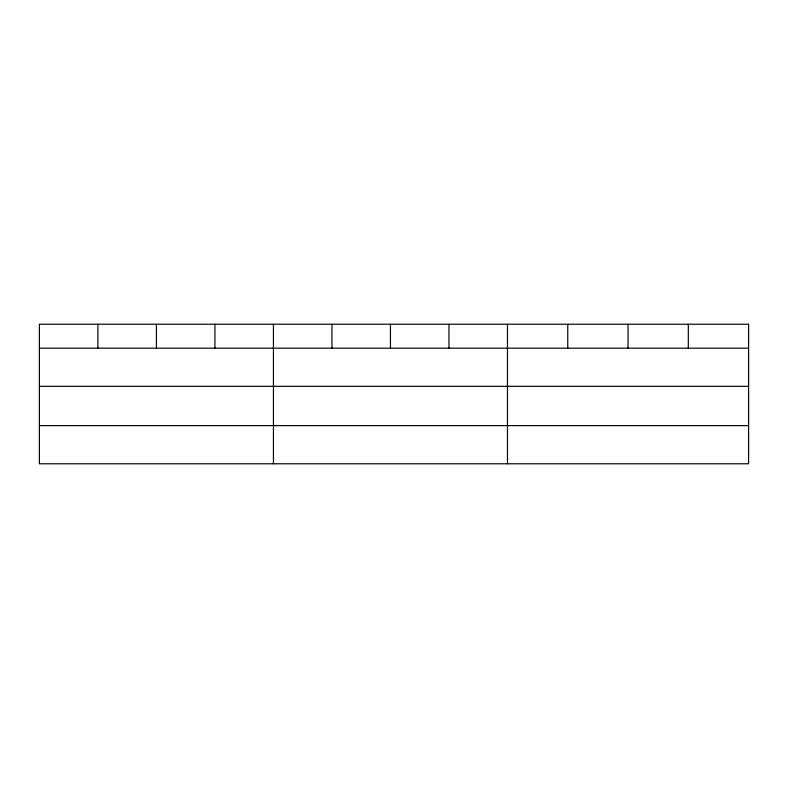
<?xml version="1.0" encoding="UTF-8"?>
<svg xmlns="http://www.w3.org/2000/svg" width="788" height="788" viewBox="0 0 788 788"><rect width="100%" height="100%" fill="white"/><g stroke="black" fill="none" stroke-linecap="round" stroke-linejoin="round"><path stroke-width="1.18" d="M39.4 348.178L748.6 348.178M39.4 386.327L748.6 386.327M39.4 425.628L748.6 425.628M688.318 324.232L688.318 348.178M628.036 324.232L628.036 348.178M567.754 324.232L567.754 348.178M507.472 324.232L507.472 463.768M448.963 324.232L448.963 348.178M390.454 324.232L390.454 348.178M331.945 324.232L331.945 348.178M273.436 324.232L273.436 463.768M214.927 324.232L214.927 348.178M156.418 324.232L156.418 348.178M97.909 324.232L97.909 348.178M748.6 324.232L39.4 324.232L39.4 463.768L748.6 463.768L748.6 324.232"/></g></svg>
